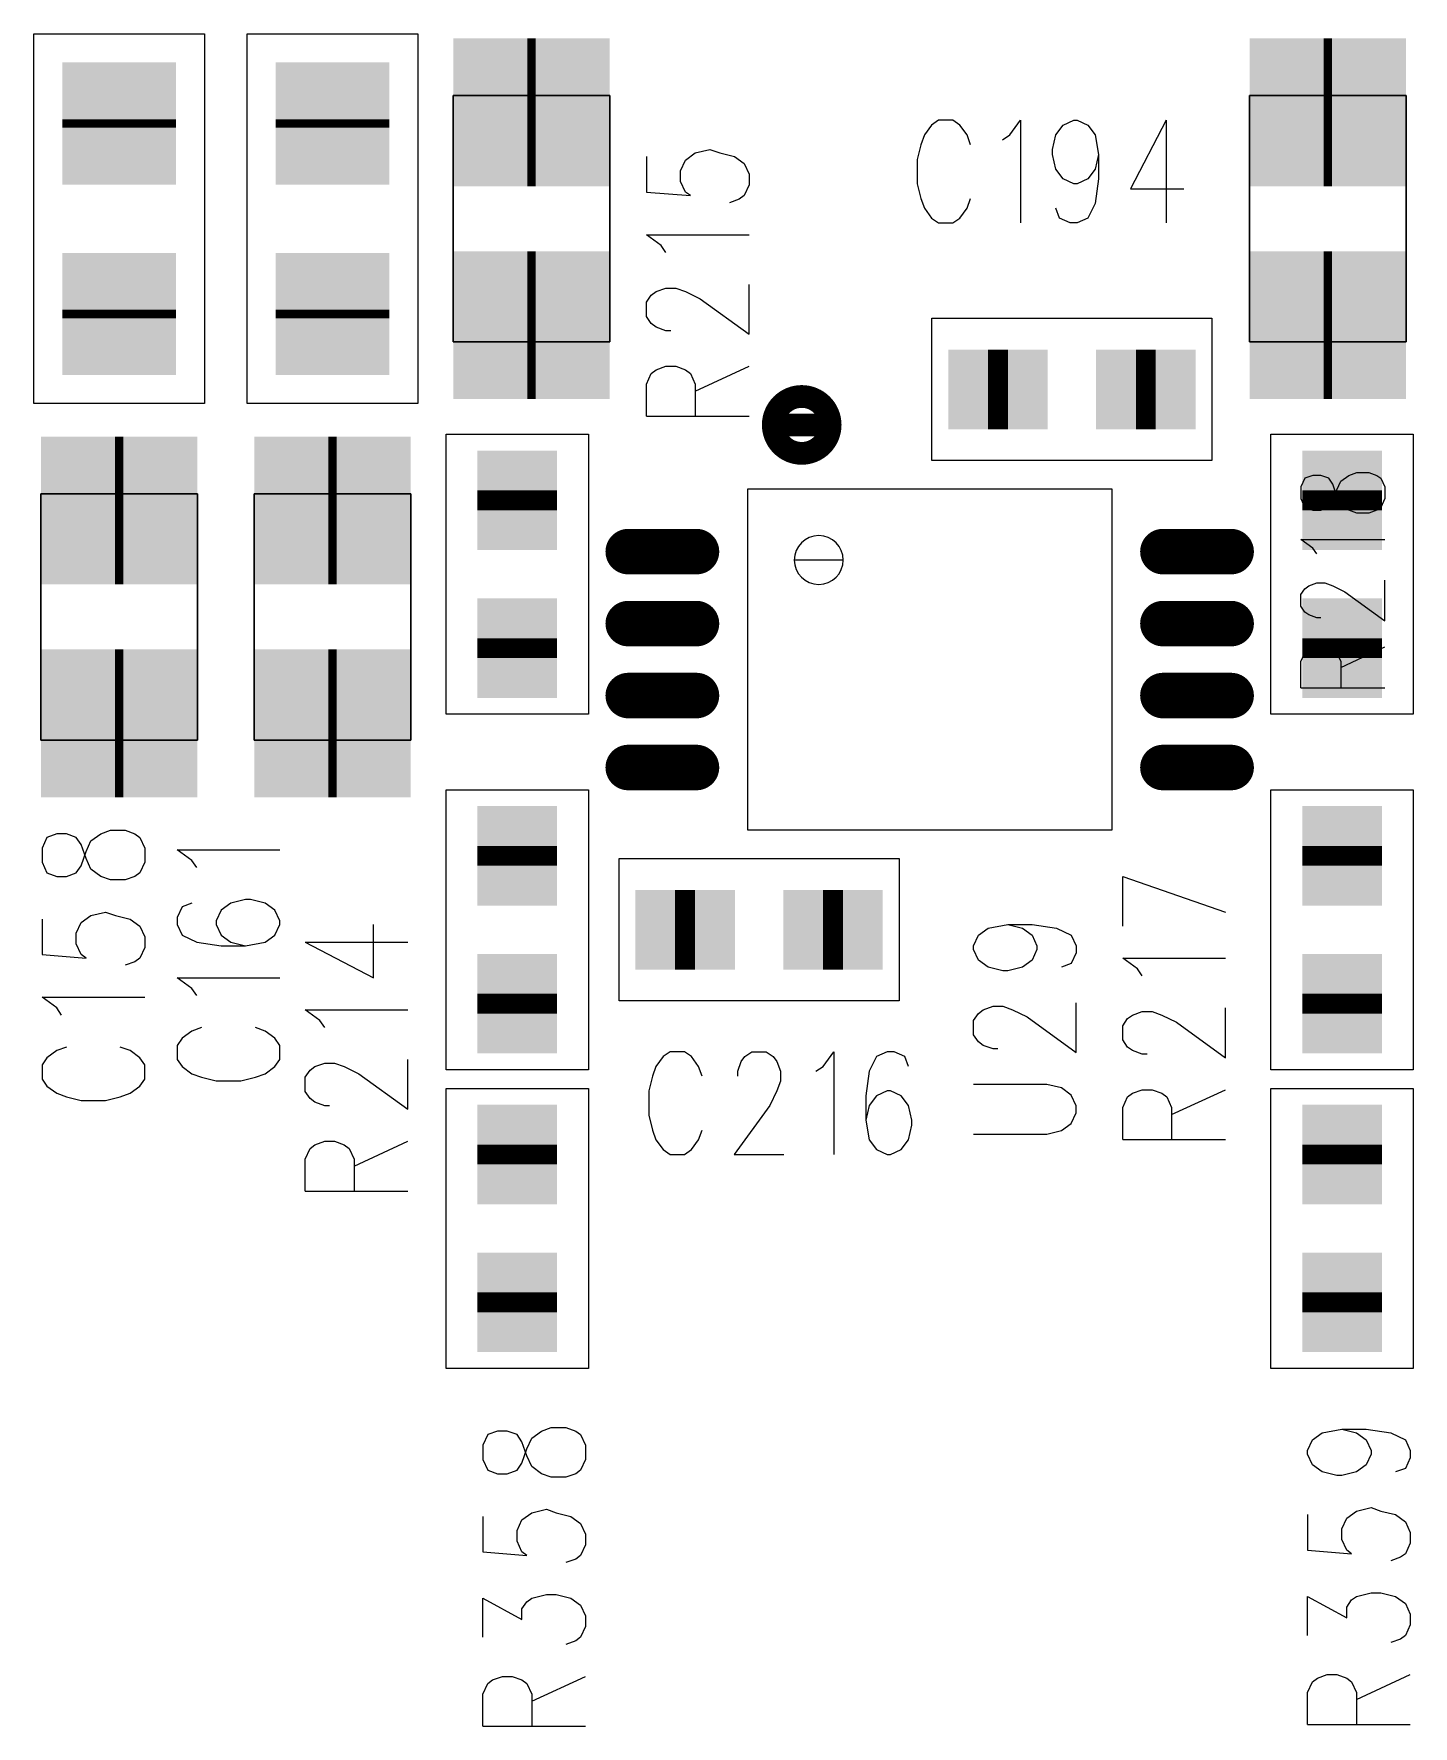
# Model space of a CAD drawing. Extents: x 12040 to 27945, y 10799 to 21199.
# Drawn here: x 17095 to 17580, y 15746 to 16341 of the extents above; entities that cross this region are included whole.
import ezdxf

# ---------------------------------------------------------------- set-up
doc = ezdxf.new("R2010")
doc.units = 0
doc.header["$MEASUREMENT"] = 0
doc.layers.add('ASSYDWGBOT_PHO', color=7, linetype='Continuous')

msp = doc.modelspace()

# ---------------------------------------------------------------- linework, layer by layer
at = {"layer": 'ASSYDWGBOT_PHO'}
for points in [[(17094.999, 16210.63), (17094.999, 16340.63)], [(17094.999, 16340.63), (17155.001, 16340.63)], [(17155.001, 16340.63), (17155.001, 16210.63)], [(17170, 16210.63), (17170, 16340.63)], [(17170, 16340.63), (17230, 16340.63)], [(17230, 16340.63), (17230, 16210.63)], [(17413.13, 16310.23), (17410.629, 16308.519)], [(17418.131, 16310.23), (17413.13, 16310.23)], [(17420.63, 16308.519), (17418.131, 16310.23)], [(17438.129, 16305.08), (17441.879, 16310.23)], [(17441.879, 16310.23), (17441.879, 16274.139)], [(17456.881, 16308.519), (17460.63, 16310.23)], [(17460.63, 16310.23), (17461.88, 16310.23)], [(17461.88, 16310.23), (17465.63, 16308.519)], [(17493.13, 16310.23), (17480.631, 16286.169)], [(17493.13, 16310.23), (17493.13, 16274.139)], [(17408.131, 16305.08), (17406.879, 16301.64)], [(17410.629, 16308.519), (17408.131, 16305.08)], [(17423.13, 16305.08), (17420.63, 16308.519)], [(17424.379, 16301.64), (17423.13, 16305.08)], [(17435.631, 16303.36), (17438.129, 16305.08)], [(17453.131, 16299.919), (17454.38, 16305.08)], [(17454.38, 16305.08), (17456.881, 16308.519)], [(17465.63, 16308.519), (17468.13, 16305.08)], [(17468.13, 16305.08), (17469.379, 16298.201)], [(17310.39, 16297.501), (17310.39, 16285)], [(17324.141, 16296.249), (17327.579, 16298.75)], [(17327.579, 16298.75), (17332.729, 16299.999)], [(17332.729, 16299.999), (17336.17, 16298.75)], [(17336.17, 16298.75), (17341.33, 16297.501)], [(17341.33, 16297.501), (17344.77, 16295)], [(17406.879, 16301.64), (17405.63, 16296.48)], [(17453.131, 16298.201), (17453.131, 16299.919)], [(17454.38, 16293.051), (17453.131, 16298.201)], [(17469.379, 16298.201), (17468.13, 16293.051)], [(17469.379, 16298.201), (17469.379, 16289.61)], [(17322.42, 16292.5), (17324.141, 16296.249)], [(17322.42, 16288.75), (17322.42, 16292.5)], [(17344.77, 16295), (17346.479, 16291.25)], [(17346.479, 16291.25), (17346.479, 16287.5)], [(17405.63, 16296.48), (17405.63, 16287.889)], [(17456.881, 16289.61), (17454.38, 16293.051)], [(17468.13, 16293.051), (17465.63, 16289.61)], [(17324.141, 16285), (17322.42, 16288.75)], [(17346.479, 16287.5), (17344.77, 16283.751)], [(17405.63, 16287.889), (17406.879, 16282.73)], [(17460.63, 16287.889), (17456.881, 16289.61)], [(17461.88, 16287.889), (17460.63, 16287.889)], [(17465.63, 16289.61), (17461.88, 16287.889)], [(17469.379, 16289.61), (17468.13, 16281.019)], [(17480.631, 16286.169), (17499.38, 16286.169)], [(17242.439, 16282.709), (17242.439, 16268.539)], [(17297.56, 16282.709), (17297.56, 16268.539)], [(17310.39, 16285), (17325.859, 16283.751)], [(17325.859, 16283.751), (17324.141, 16285)], [(17343.05, 16282.499), (17339.609, 16281.25)], [(17344.77, 16283.751), (17343.05, 16282.499)], [(17406.879, 16282.73), (17408.131, 16279.301)], [(17408.131, 16279.301), (17410.629, 16275.86)], [(17420.63, 16275.86), (17423.13, 16279.301)], [(17423.13, 16279.301), (17424.379, 16282.73)], [(17455.629, 16275.86), (17454.38, 16279.301)], [(17468.13, 16281.019), (17465.63, 16275.86)], [(17522.44, 16282.709), (17522.44, 16268.539)], [(17577.56, 16282.709), (17577.56, 16268.539)], [(17410.629, 16275.86), (17413.13, 16274.139)], [(17413.13, 16274.139), (17418.131, 16274.139)], [(17418.131, 16274.139), (17420.63, 16275.86)], [(17459.379, 16274.139), (17455.629, 16275.86)], [(17461.88, 16274.139), (17459.379, 16274.139)], [(17465.63, 16275.86), (17461.88, 16274.139)], [(17315.55, 16266.251), (17310.39, 16270)], [(17310.39, 16270), (17346.479, 16270)], [(17317.27, 16263.75), (17315.55, 16266.251)], [(17312.111, 16248.751), (17313.829, 16250)], [(17313.829, 16250), (17317.27, 16251.249)], [(17317.27, 16251.249), (17320.7, 16251.249)], [(17320.7, 16251.249), (17324.141, 16250)], [(17324.141, 16250), (17329.3, 16247.499)], [(17346.479, 16235.001), (17346.479, 16252.501)], [(17310.39, 16246.25), (17312.111, 16248.751)], [(17310.39, 16241.249), (17310.39, 16246.25)], [(17329.3, 16247.499), (17346.479, 16235.001)], [(17312.111, 16238.75), (17310.39, 16241.249)], [(17313.829, 16237.499), (17312.111, 16238.75)], [(17410.789, 16190.63), (17410.789, 16240.629)], [(17410.789, 16240.629), (17509.211, 16240.629)], [(17509.211, 16240.629), (17509.211, 16190.63)], [(17317.27, 16236.25), (17313.829, 16237.499)], [(17318.979, 16236.25), (17317.27, 16236.25)], [(17310.39, 16217.501), (17312.111, 16221.251)], [(17312.111, 16221.251), (17313.829, 16222.5)], [(17313.829, 16222.5), (17317.27, 16223.749)], [(17317.27, 16223.749), (17320.7, 16223.749)], [(17320.7, 16223.749), (17324.141, 16222.5)], [(17324.141, 16222.5), (17325.859, 16221.251)], [(17325.859, 16221.251), (17327.579, 16217.501)], [(17327.579, 16215), (17346.479, 16223.749)], [(17310.39, 16206.249), (17310.39, 16217.501)], [(17327.579, 16217.501), (17327.579, 16206.249)], [(17155.001, 16210.63), (17094.999, 16210.63)], [(17230, 16210.63), (17170, 16210.63)], [(17310.39, 16206.249), (17346.479, 16206.249)], [(17240, 16101.419), (17240, 16199.841)], [(17240, 16199.841), (17290.001, 16199.841)], [(17290.001, 16199.841), (17290.001, 16101.419)], [(17530.001, 16101.419), (17530.001, 16199.841)], [(17530.001, 16199.841), (17580, 16199.841)], [(17580, 16199.841), (17580, 16101.419)], [(17509.211, 16190.63), (17410.789, 16190.63)], [(17541.95, 16184.38), (17540.55, 16181.311)], [(17544.769, 16185.4), (17541.95, 16184.38)], [(17547.581, 16185.4), (17544.769, 16185.4)], [(17550.39, 16184.38), (17547.581, 16185.4)], [(17551.8, 16182.329), (17550.39, 16184.38)], [(17554.609, 16183.35), (17557.421, 16185.4)], [(17557.421, 16185.4), (17560.23, 16186.42)], [(17560.23, 16186.42), (17564.449, 16186.42)], [(17564.449, 16186.42), (17567.27, 16185.4)], [(17567.27, 16185.4), (17568.67, 16184.38)], [(17568.67, 16184.38), (17570.08, 16181.311)], [(17346.001, 16060.631), (17346.001, 16180.63)], [(17346.001, 16180.63), (17474.001, 16180.63)], [(17474.001, 16180.63), (17474.001, 16060.631)], [(17540.55, 16181.311), (17540.55, 16177.219)], [(17553.2, 16178.24), (17551.8, 16182.329)], [(17551.8, 16176.189), (17553.2, 16180.281)], [(17553.2, 16180.281), (17554.609, 16183.35)], [(17554.609, 16175.171), (17553.2, 16178.24)], [(17570.08, 16181.311), (17570.08, 16177.219)], [(17540.55, 16177.219), (17541.95, 16174.15)], [(17541.95, 16174.15), (17544.769, 16173.13)], [(17544.769, 16173.13), (17547.581, 16173.13)], [(17547.581, 16173.13), (17550.39, 16174.15)], [(17550.39, 16174.15), (17551.8, 16176.189)], [(17557.421, 16173.13), (17554.609, 16175.171)], [(17560.23, 16172.1), (17557.421, 16173.13)], [(17564.449, 16172.1), (17560.23, 16172.1)], [(17567.27, 16173.13), (17564.449, 16172.1)], [(17568.67, 16174.15), (17567.27, 16173.13)], [(17570.08, 16177.219), (17568.67, 16174.15)], [(17544.769, 16159.83), (17540.55, 16162.901)], [(17540.55, 16162.901), (17570.08, 16162.901)], [(17546.169, 16157.78), (17544.769, 16159.83)], [(17570.08, 16134.26), (17570.08, 16148.581)], [(17097.441, 16128.54), (17097.441, 16142.71)], [(17152.559, 16128.54), (17152.559, 16142.71)], [(17172.44, 16128.54), (17172.44, 16142.71)], [(17227.56, 16128.54), (17227.56, 16142.71)], [(17540.55, 16143.471), (17541.95, 16145.51)], [(17540.55, 16139.38), (17540.55, 16143.471)], [(17541.95, 16145.51), (17543.36, 16146.53)], [(17543.36, 16146.53), (17546.169, 16147.56)], [(17546.169, 16147.56), (17548.981, 16147.56)], [(17548.981, 16147.56), (17551.8, 16146.53)], [(17551.8, 16146.53), (17556.021, 16144.489)], [(17556.021, 16144.489), (17570.08, 16134.26)], [(17541.95, 16137.329), (17540.55, 16139.38)], [(17543.36, 16136.311), (17541.95, 16137.329)], [(17546.169, 16135.281), (17543.36, 16136.311)], [(17547.581, 16135.281), (17546.169, 16135.281)], [(17543.36, 16124.029), (17546.169, 16125.059)], [(17546.169, 16125.059), (17548.981, 16125.059)], [(17548.981, 16125.059), (17551.8, 16124.029)], [(17554.609, 16117.901), (17570.08, 16125.059)], [(17540.55, 16119.94), (17541.95, 16123.011)], [(17540.55, 16110.741), (17540.55, 16119.94)], [(17541.95, 16123.011), (17543.36, 16124.029)], [(17551.8, 16124.029), (17553.2, 16123.011)], [(17553.2, 16123.011), (17554.609, 16119.94)], [(17554.609, 16119.94), (17554.609, 16110.741)], [(17540.55, 16110.741), (17570.08, 16110.741)], [(17290.001, 16101.419), (17240, 16101.419)], [(17580, 16101.419), (17530.001, 16101.419)], [(17240, 15976.42), (17240, 16074.841)], [(17240, 16074.841), (17290.001, 16074.841)], [(17290.001, 16074.841), (17290.001, 15976.42)], [(17530.001, 15976.42), (17530.001, 16074.841)], [(17530.001, 16074.841), (17580, 16074.841)], [(17580, 16074.841), (17580, 15976.42)], [(17103.05, 16059.38), (17099.609, 16058.13)], [(17106.48, 16059.38), (17103.05, 16059.38)], [(17109.921, 16058.13), (17106.48, 16059.38)], [(17115.08, 16056.881), (17118.521, 16059.38)], [(17118.521, 16059.38), (17121.95, 16060.631)], [(17121.95, 16060.631), (17127.11, 16060.631)], [(17127.11, 16060.631), (17130.55, 16059.38)], [(17130.55, 16059.38), (17132.271, 16058.13)], [(17474.001, 16060.631), (17346.001, 16060.631)], [(17099.609, 16058.13), (17097.891, 16054.38)], [(17097.891, 16054.38), (17097.891, 16049.379)], [(17111.641, 16055.63), (17109.921, 16058.13)], [(17113.359, 16050.631), (17111.641, 16055.63)], [(17111.641, 16048.13), (17113.359, 16053.129)], [(17113.359, 16053.129), (17115.08, 16056.881)], [(17132.271, 16058.13), (17133.98, 16054.38)], [(17133.98, 16054.38), (17133.98, 16049.379)], [(17150.551, 16049.999), (17145.39, 16053.749)], [(17145.39, 16053.749), (17181.48, 16053.749)], [(17097.891, 16049.379), (17099.609, 16045.63)], [(17109.921, 16045.63), (17111.641, 16048.13)], [(17115.08, 16046.881), (17113.359, 16050.631)], [(17133.98, 16049.379), (17132.271, 16045.63)], [(17152.269, 16047.501), (17150.551, 16049.999)], [(17300.791, 16050.631), (17399.21, 16050.631)], [(17300.791, 16000.629), (17300.791, 16050.631)], [(17399.21, 16050.631), (17399.21, 16000.629)], [(17099.609, 16045.63), (17103.05, 16044.38)], [(17103.05, 16044.38), (17106.48, 16044.38)], [(17106.48, 16044.38), (17109.921, 16045.63)], [(17118.521, 16044.38), (17115.08, 16046.881)], [(17121.95, 16043.131), (17118.521, 16044.38)], [(17127.11, 16043.131), (17121.95, 16043.131)], [(17130.55, 16044.38), (17127.11, 16043.131)], [(17132.271, 16045.63), (17130.55, 16044.38)], [(17477.89, 16044.38), (17513.981, 16031.879)], [(17477.89, 16026.88), (17477.89, 16044.38)], [(17169.451, 16036.249), (17164.301, 16035)], [(17171.169, 16036.249), (17169.451, 16036.249)], [(17176.331, 16035), (17171.169, 16036.249)], [(17097.891, 16029.381), (17097.891, 16016.88)], [(17111.641, 16028.13), (17115.08, 16030.63)], [(17115.08, 16030.63), (17120.23, 16031.879)], [(17120.23, 16031.879), (17123.671, 16030.63)], [(17123.671, 16030.63), (17128.83, 16029.381)], [(17128.83, 16029.381), (17132.271, 16026.88)], [(17147.11, 16033.751), (17145.39, 16030.001)], [(17145.39, 16030.001), (17145.39, 16027.5)], [(17150.551, 16035), (17147.11, 16033.751)], [(17160.86, 16032.499), (17159.14, 16028.749)], [(17164.301, 16035), (17160.86, 16032.499)], [(17179.77, 16032.499), (17176.331, 16035)], [(17181.48, 16028.749), (17179.77, 16032.499)], [(17109.921, 16024.38), (17111.641, 16028.13)], [(17109.921, 16020.63), (17109.921, 16024.38)], [(17132.271, 16026.88), (17133.98, 16023.13)], [(17145.39, 16027.5), (17147.11, 16023.75)], [(17147.11, 16023.75), (17152.269, 16021.25)], [(17159.14, 16028.749), (17159.14, 16027.5)], [(17159.14, 16027.5), (17160.86, 16023.75)], [(17160.86, 16023.75), (17164.301, 16021.25)], [(17176.331, 16021.25), (17179.77, 16023.75)], [(17179.77, 16023.75), (17181.48, 16027.5)], [(17181.48, 16027.5), (17181.48, 16028.749)], [(17214.451, 16008.751), (17214.451, 16027.5)], [(17425.39, 16020), (17427.111, 16023.75)], [(17427.111, 16023.75), (17430.55, 16026.251)], [(17430.55, 16026.251), (17437.42, 16027.5)], [(17437.42, 16027.5), (17442.579, 16026.251)], [(17437.42, 16027.5), (17446.02, 16027.5)], [(17442.579, 16026.251), (17446.02, 16023.75)], [(17446.02, 16027.5), (17454.611, 16026.251)], [(17446.02, 16023.75), (17447.729, 16020)], [(17454.611, 16026.251), (17459.77, 16023.75)], [(17459.77, 16023.75), (17461.479, 16020)], [(17111.641, 16016.88), (17109.921, 16020.63)], [(17133.98, 16019.381), (17132.271, 16015.631)], [(17133.98, 16023.13), (17133.98, 16019.381)], [(17152.269, 16021.25), (17160.86, 16020)], [(17160.86, 16020), (17169.451, 16020)], [(17164.301, 16021.25), (17169.451, 16020)], [(17169.451, 16020), (17176.331, 16021.25)], [(17190.39, 16021.25), (17214.451, 16008.751)], [(17190.39, 16021.25), (17226.48, 16021.25)], [(17425.39, 16018.749), (17425.39, 16020)], [(17427.111, 16014.999), (17425.39, 16018.749)], [(17447.729, 16018.749), (17446.02, 16014.999)], [(17447.729, 16020), (17447.729, 16018.749)], [(17461.479, 16017.5), (17459.77, 16013.75)], [(17461.479, 16020), (17461.479, 16017.5)], [(17097.891, 16016.88), (17113.359, 16015.631)], [(17113.359, 16015.631), (17111.641, 16016.88)], [(17130.55, 16014.38), (17127.11, 16013.13)], [(17132.271, 16015.631), (17130.55, 16014.38)], [(17430.55, 16012.501), (17427.111, 16014.999)], [(17435.699, 16011.25), (17430.55, 16012.501)], [(17442.579, 16012.501), (17437.42, 16011.25)], [(17446.02, 16014.999), (17442.579, 16012.501)], [(17459.77, 16013.75), (17456.329, 16012.501)], [(17483.049, 16011.881), (17477.89, 16015.631)], [(17477.89, 16015.631), (17513.981, 16015.631)], [(17484.77, 16009.38), (17483.049, 16011.881)], [(17150.551, 16004.999), (17145.39, 16008.751)], [(17145.39, 16008.751), (17181.48, 16008.751)], [(17437.42, 16011.25), (17435.699, 16011.25)], [(17103.05, 15998.13), (17097.891, 16001.881)], [(17097.891, 16001.881), (17133.98, 16001.881)], [(17152.269, 16002.501), (17150.551, 16004.999)], [(17399.21, 16000.629), (17300.791, 16000.629)], [(17461.479, 15982.5), (17461.479, 16000)], [(17104.771, 15995.63), (17103.05, 15998.13)], [(17195.551, 15993.75), (17190.39, 15997.5)], [(17190.39, 15997.5), (17226.48, 15997.5)], [(17197.269, 15991.25), (17195.551, 15993.75)], [(17425.39, 15993.75), (17427.111, 15996.25)], [(17425.39, 15988.75), (17425.39, 15993.75)], [(17427.111, 15996.25), (17428.829, 15997.5)], [(17428.829, 15997.5), (17432.27, 15998.75)], [(17432.27, 15998.75), (17435.699, 15998.75)], [(17435.699, 15998.75), (17439.14, 15997.5)], [(17439.14, 15997.5), (17444.3, 15995)], [(17444.3, 15995), (17461.479, 15982.5)], [(17477.89, 15991.88), (17479.61, 15994.38)], [(17479.61, 15994.38), (17481.331, 15995.63)], [(17481.331, 15995.63), (17484.77, 15996.88)], [(17484.77, 15996.88), (17488.199, 15996.88)], [(17488.199, 15996.88), (17491.64, 15995.63)], [(17491.64, 15995.63), (17496.799, 15993.13)], [(17513.981, 15980.63), (17513.981, 15998.13)], [(17150.551, 15990), (17147.11, 15987.5)], [(17153.98, 15991.25), (17150.551, 15990)], [(17176.331, 15990), (17172.89, 15991.25)], [(17179.77, 15987.5), (17176.331, 15990)], [(17427.111, 15986.25), (17425.39, 15988.75)], [(17477.89, 15986.88), (17477.89, 15991.88)], [(17496.799, 15993.13), (17513.981, 15980.63)], [(17103.05, 15983.13), (17099.609, 15980.63)], [(17106.48, 15984.38), (17103.05, 15983.13)], [(17128.83, 15983.13), (17125.389, 15984.38)], [(17132.271, 15980.63), (17128.83, 15983.13)], [(17147.11, 15987.5), (17145.39, 15985)], [(17145.39, 15985), (17145.39, 15980)], [(17181.48, 15985), (17179.77, 15987.5)], [(17181.48, 15980), (17181.48, 15985)], [(17318.75, 15982.73), (17316.25, 15981.02)], [(17323.75, 15982.73), (17318.75, 15982.73)], [(17326.25, 15981.02), (17323.75, 15982.73)], [(17344.999, 15981.02), (17347.5, 15982.73)], [(17347.5, 15982.73), (17352.501, 15982.73)], [(17352.501, 15982.73), (17355, 15981.02)], [(17372.499, 15977.58), (17376.249, 15982.73)], [(17376.249, 15982.73), (17376.249, 15946.64)], [(17395, 15982.73), (17391.251, 15981.02)], [(17397.499, 15982.73), (17395, 15982.73)], [(17401.251, 15981.02), (17397.499, 15982.73)], [(17428.829, 15985), (17427.111, 15986.25)], [(17432.27, 15983.75), (17428.829, 15985)], [(17433.981, 15983.75), (17432.27, 15983.75)], [(17479.61, 15984.38), (17477.89, 15986.88)], [(17481.331, 15983.13), (17479.61, 15984.38)], [(17484.77, 15981.88), (17481.331, 15983.13)], [(17486.481, 15981.88), (17484.77, 15981.88)], [(17099.609, 15980.63), (17097.891, 15978.13)], [(17097.891, 15978.13), (17097.891, 15973.13)], [(17133.98, 15978.13), (17132.271, 15980.63)], [(17133.98, 15973.13), (17133.98, 15978.13)], [(17145.39, 15980), (17147.11, 15977.5)], [(17147.11, 15977.5), (17150.551, 15975)], [(17176.331, 15975), (17179.77, 15977.5)], [(17179.77, 15977.5), (17181.48, 15980)], [(17190.39, 15973.75), (17192.11, 15976.25)], [(17192.11, 15976.25), (17193.83, 15977.5)], [(17193.83, 15977.5), (17197.269, 15978.75)], [(17197.269, 15978.75), (17200.701, 15978.75)], [(17200.701, 15978.75), (17204.14, 15977.5)], [(17204.14, 15977.5), (17209.299, 15975)], [(17226.48, 15962.5), (17226.48, 15980)], [(17290.001, 15976.42), (17240, 15976.42)], [(17313.749, 15977.58), (17312.5, 15974.14)], [(17316.25, 15981.02), (17313.749, 15977.58)], [(17328.751, 15977.58), (17326.25, 15981.02)], [(17330, 15974.14), (17328.751, 15977.58)], [(17342.501, 15975.86), (17343.75, 15979.3)], [(17342.501, 15974.14), (17342.501, 15975.86)], [(17343.75, 15979.3), (17344.999, 15981.02)], [(17355, 15981.02), (17356.251, 15979.3)], [(17356.251, 15979.3), (17357.5, 15975.86)], [(17357.5, 15975.86), (17357.5, 15972.42)], [(17370.001, 15975.86), (17372.499, 15977.58)], [(17388.75, 15975.86), (17387.501, 15967.27)], [(17391.251, 15981.02), (17388.75, 15975.86)], [(17402.5, 15977.58), (17401.251, 15981.02)], [(17580, 15976.42), (17530.001, 15976.42)], [(17097.891, 15973.13), (17099.609, 15970.63)], [(17099.609, 15970.63), (17103.05, 15968.13)], [(17128.83, 15968.13), (17132.271, 15970.63)], [(17132.271, 15970.63), (17133.98, 15973.13)], [(17150.551, 15975), (17153.98, 15973.75)], [(17153.98, 15973.75), (17159.14, 15972.5)], [(17159.14, 15972.5), (17167.73, 15972.5)], [(17167.73, 15972.5), (17172.89, 15973.75)], [(17172.89, 15973.75), (17176.331, 15975)], [(17190.39, 15968.75), (17190.39, 15973.75)], [(17209.299, 15975), (17226.48, 15962.5)], [(17240, 15871.41), (17240, 15969.84)], [(17240, 15969.84), (17290.001, 15969.84)], [(17290.001, 15969.84), (17290.001, 15871.41)], [(17312.5, 15974.14), (17311.251, 15968.98)], [(17357.5, 15972.42), (17356.251, 15968.98)], [(17451.17, 15971.25), (17425.39, 15971.25)], [(17456.329, 15970), (17451.17, 15971.25)], [(17459.77, 15967.5), (17456.329, 15970)], [(17530.001, 15871.41), (17530.001, 15969.84)], [(17530.001, 15969.84), (17580, 15969.84)], [(17580, 15969.84), (17580, 15871.41)], [(17103.05, 15968.13), (17106.48, 15966.88)], [(17106.48, 15966.88), (17111.641, 15965.63)], [(17111.641, 15965.63), (17120.23, 15965.63)], [(17120.23, 15965.63), (17125.389, 15966.88)], [(17125.389, 15966.88), (17128.83, 15968.13)], [(17192.11, 15966.25), (17190.39, 15968.75)], [(17193.83, 15965), (17192.11, 15966.25)], [(17197.269, 15963.75), (17193.83, 15965)], [(17311.251, 15968.98), (17311.251, 15960.39)], [(17356.251, 15968.98), (17353.75, 15963.83)], [(17387.501, 15967.27), (17387.501, 15958.67)], [(17391.251, 15967.27), (17388.75, 15963.83)], [(17395, 15968.98), (17391.251, 15967.27)], [(17396.25, 15968.98), (17395, 15968.98)], [(17400, 15967.27), (17396.25, 15968.98)], [(17402.5, 15963.83), (17400, 15967.27)], [(17461.479, 15963.75), (17459.77, 15967.5)], [(17477.89, 15963.13), (17479.61, 15966.88)], [(17479.61, 15966.88), (17481.331, 15968.13)], [(17481.331, 15968.13), (17484.77, 15969.38)], [(17484.77, 15969.38), (17488.199, 15969.38)], [(17488.199, 15969.38), (17491.64, 15968.13)], [(17491.64, 15968.13), (17493.361, 15966.88)], [(17493.361, 15966.88), (17495.081, 15963.13)], [(17495.081, 15960.63), (17513.981, 15969.38)], [(17198.98, 15963.75), (17197.269, 15963.75)], [(17311.251, 15960.39), (17312.5, 15955.23)], [(17353.75, 15963.83), (17341.249, 15946.64)], [(17388.75, 15963.83), (17387.501, 15958.67)], [(17387.501, 15958.67), (17388.75, 15951.8)], [(17403.749, 15958.67), (17402.5, 15963.83)], [(17403.749, 15956.95), (17403.749, 15958.67)], [(17459.77, 15957.5), (17461.479, 15961.25)], [(17461.479, 15961.25), (17461.479, 15963.75)], [(17477.89, 15951.88), (17477.89, 15963.13)], [(17495.081, 15963.13), (17495.081, 15951.88)], [(17312.5, 15955.23), (17313.749, 15951.8)], [(17328.751, 15951.8), (17330, 15955.23)], [(17402.5, 15951.8), (17403.749, 15956.95)], [(17425.39, 15953.75), (17451.17, 15953.75)], [(17451.17, 15953.75), (17456.329, 15955)], [(17456.329, 15955), (17459.77, 15957.5)], [(17190.39, 15945), (17192.11, 15948.75)], [(17192.11, 15948.75), (17193.83, 15950)], [(17193.83, 15950), (17197.269, 15951.25)], [(17197.269, 15951.25), (17200.701, 15951.25)], [(17200.701, 15951.25), (17204.14, 15950)], [(17204.14, 15950), (17205.86, 15948.75)], [(17205.86, 15948.75), (17207.581, 15945)], [(17207.581, 15942.5), (17226.48, 15951.25)], [(17313.749, 15951.8), (17316.25, 15948.36)], [(17316.25, 15948.36), (17318.75, 15946.64)], [(17318.75, 15946.64), (17323.75, 15946.64)], [(17323.75, 15946.64), (17326.25, 15948.36)], [(17326.25, 15948.36), (17328.751, 15951.8)], [(17341.249, 15946.64), (17358.749, 15946.64)], [(17388.75, 15951.8), (17391.251, 15948.36)], [(17391.251, 15948.36), (17395, 15946.64)], [(17395, 15946.64), (17396.25, 15946.64)], [(17396.25, 15946.64), (17400, 15948.36)], [(17400, 15948.36), (17402.5, 15951.8)], [(17477.89, 15951.88), (17513.981, 15951.88)], [(17190.39, 15933.75), (17190.39, 15945)], [(17207.581, 15945), (17207.581, 15933.75)], [(17190.39, 15933.75), (17226.48, 15933.75)], [(17290.001, 15871.41), (17240, 15871.41)], [(17580, 15871.41), (17530.001, 15871.41)], [(17254.61, 15848.13), (17252.89, 15844.38)], [(17258.051, 15849.38), (17254.61, 15848.13)], [(17261.48, 15849.38), (17258.051, 15849.38)], [(17264.919, 15848.13), (17261.48, 15849.38)], [(17266.64, 15845.63), (17264.919, 15848.13)], [(17268.36, 15840.63), (17266.64, 15845.63)], [(17268.36, 15843.13), (17270.081, 15846.88)], [(17270.081, 15846.88), (17273.52, 15849.38)], [(17273.52, 15849.38), (17276.951, 15850.63)], [(17276.951, 15850.63), (17282.11, 15850.63)], [(17282.11, 15850.63), (17285.549, 15849.38)], [(17285.549, 15849.38), (17287.27, 15848.13)], [(17287.27, 15848.13), (17288.98, 15844.38)], [(17542.891, 15842.5), (17544.609, 15846.25)], [(17544.609, 15846.25), (17548.05, 15848.75)], [(17548.05, 15848.75), (17554.92, 15850)], [(17554.92, 15850), (17560.08, 15848.75)], [(17554.92, 15850), (17563.52, 15850)], [(17560.08, 15848.75), (17563.52, 15846.25)], [(17563.52, 15850), (17572.109, 15848.75)], [(17563.52, 15846.25), (17565.229, 15842.5)], [(17572.109, 15848.75), (17577.271, 15846.25)], [(17577.271, 15846.25), (17578.979, 15842.5)], [(17252.89, 15844.38), (17252.89, 15839.38)], [(17252.89, 15839.38), (17254.61, 15835.63)], [(17266.64, 15838.13), (17268.36, 15843.13)], [(17270.081, 15836.88), (17268.36, 15840.63)], [(17288.98, 15839.38), (17287.27, 15835.63)], [(17288.98, 15844.38), (17288.98, 15839.38)], [(17542.891, 15841.25), (17542.891, 15842.5)], [(17544.609, 15837.5), (17542.891, 15841.25)], [(17565.229, 15841.25), (17563.52, 15837.5)], [(17565.229, 15842.5), (17565.229, 15841.25)], [(17578.979, 15840), (17577.271, 15836.25)], [(17578.979, 15842.5), (17578.979, 15840)], [(17254.61, 15835.63), (17258.051, 15834.38)], [(17258.051, 15834.38), (17261.48, 15834.38)], [(17261.48, 15834.38), (17264.919, 15835.63)], [(17264.919, 15835.63), (17266.64, 15838.13)], [(17273.52, 15834.38), (17270.081, 15836.88)], [(17276.951, 15833.13), (17273.52, 15834.38)], [(17282.11, 15833.13), (17276.951, 15833.13)], [(17285.549, 15834.38), (17282.11, 15833.13)], [(17287.27, 15835.63), (17285.549, 15834.38)], [(17548.05, 15835), (17544.609, 15837.5)], [(17553.2, 15833.75), (17548.05, 15835)], [(17554.92, 15833.75), (17553.2, 15833.75)], [(17560.08, 15835), (17554.92, 15833.75)], [(17563.52, 15837.5), (17560.08, 15835)], [(17577.271, 15836.25), (17573.83, 15835)], [(17270.081, 15820.63), (17275.23, 15821.88)], [(17275.23, 15821.88), (17278.669, 15820.63)], [(17556.641, 15818.75), (17560.08, 15821.25)], [(17560.08, 15821.25), (17565.229, 15822.5)], [(17565.229, 15822.5), (17568.67, 15821.25)], [(17568.67, 15821.25), (17573.83, 15820)], [(17252.89, 15819.38), (17252.89, 15806.88)], [(17264.919, 15814.38), (17266.64, 15818.13)], [(17266.64, 15818.13), (17270.081, 15820.63)], [(17278.669, 15820.63), (17283.831, 15819.38)], [(17283.831, 15819.38), (17287.27, 15816.88)], [(17287.27, 15816.88), (17288.98, 15813.13)], [(17542.891, 15820), (17542.891, 15807.5)], [(17554.92, 15815), (17556.641, 15818.75)], [(17573.83, 15820), (17577.271, 15817.5)], [(17577.271, 15817.5), (17578.979, 15813.75)], [(17264.919, 15810.63), (17264.919, 15814.38)], [(17266.64, 15806.88), (17264.919, 15810.63)], [(17288.98, 15809.38), (17287.27, 15805.63)], [(17288.98, 15813.13), (17288.98, 15809.38)], [(17554.92, 15811.25), (17554.92, 15815)], [(17556.641, 15807.5), (17554.92, 15811.25)], [(17578.979, 15810), (17577.271, 15806.25)], [(17578.979, 15813.75), (17578.979, 15810)], [(17252.89, 15806.88), (17268.36, 15805.63)], [(17268.36, 15805.63), (17266.64, 15806.88)], [(17285.549, 15804.38), (17282.11, 15803.13)], [(17287.27, 15805.63), (17285.549, 15804.38)], [(17542.891, 15807.5), (17558.359, 15806.25)], [(17558.359, 15806.25), (17556.641, 15807.5)], [(17575.55, 15805), (17572.109, 15803.75)], [(17577.271, 15806.25), (17575.55, 15805)], [(17270.081, 15790.63), (17275.23, 15791.88)], [(17275.23, 15791.88), (17278.669, 15791.88)], [(17278.669, 15791.88), (17283.831, 15790.63)], [(17560.08, 15791.25), (17565.229, 15792.5)], [(17565.229, 15792.5), (17568.67, 15792.5)], [(17568.67, 15792.5), (17573.83, 15791.25)], [(17252.89, 15776.88), (17252.89, 15790.63)], [(17252.89, 15790.63), (17266.64, 15783.13)], [(17266.64, 15786.88), (17268.36, 15789.38)], [(17266.64, 15783.13), (17266.64, 15786.88)], [(17268.36, 15789.38), (17270.081, 15790.63)], [(17283.831, 15790.63), (17287.27, 15788.13)], [(17287.27, 15788.13), (17288.98, 15784.38)], [(17542.891, 15777.5), (17542.891, 15791.25)], [(17542.891, 15791.25), (17556.641, 15783.75)], [(17556.641, 15787.5), (17558.359, 15790)], [(17556.641, 15783.75), (17556.641, 15787.5)], [(17558.359, 15790), (17560.08, 15791.25)], [(17573.83, 15791.25), (17577.271, 15788.75)], [(17577.271, 15788.75), (17578.979, 15785)], [(17288.98, 15780.63), (17287.27, 15776.88)], [(17288.98, 15784.38), (17288.98, 15780.63)], [(17578.979, 15781.25), (17577.271, 15777.5)], [(17578.979, 15785), (17578.979, 15781.25)], [(17285.549, 15775.63), (17282.11, 15774.38)], [(17287.27, 15776.88), (17285.549, 15775.63)], [(17575.55, 15776.25), (17572.109, 15775)], [(17577.271, 15777.5), (17575.55, 15776.25)], [(17254.61, 15760.63), (17256.33, 15761.88)], [(17256.33, 15761.88), (17259.769, 15763.13)], [(17259.769, 15763.13), (17263.201, 15763.13)], [(17263.201, 15763.13), (17266.64, 15761.88)], [(17266.64, 15761.88), (17268.36, 15760.63)], [(17270.081, 15754.38), (17288.98, 15763.13)], [(17544.609, 15761.25), (17546.329, 15762.5)], [(17546.329, 15762.5), (17549.77, 15763.75)], [(17549.77, 15763.75), (17553.2, 15763.75)], [(17553.2, 15763.75), (17556.641, 15762.5)], [(17556.641, 15762.5), (17558.359, 15761.25)], [(17560.08, 15755), (17578.979, 15763.75)], [(17252.89, 15756.88), (17254.61, 15760.63)], [(17252.89, 15745.63), (17252.89, 15756.88)], [(17268.36, 15760.63), (17270.081, 15756.88)], [(17270.081, 15756.88), (17270.081, 15745.63)], [(17542.891, 15757.5), (17544.609, 15761.25)], [(17542.891, 15746.25), (17542.891, 15757.5)], [(17558.359, 15761.25), (17560.08, 15757.5)], [(17560.08, 15757.5), (17560.08, 15746.25)], [(17252.89, 15745.63), (17288.98, 15745.63)], [(17542.891, 15746.25), (17578.979, 15746.25)]]:
    msp.add_lwpolyline(points, dxfattribs=at)
for points, const_width in [([(17268.499, 16313.03), (17271.5, 16313.03)], 52), ([(17548.5, 16313.03), (17551.5, 16313.03)], 52), ([(17125, 16307.631), (17125, 16310.631)], 40), ([(17200.001, 16307.631), (17200.001, 16310.631)], 40), ([(17125, 16240.629), (17125, 16243.629)], 40), ([(17200.001, 16240.629), (17200.001, 16243.629)], 40), ([(17268.499, 16238.22), (17271.5, 16238.22)], 52), ([(17548.5, 16238.22), (17551.5, 16238.22)], 52), ([(17437.5, 16215.63), (17430.5, 16215.63)], 28), ([(17437.5, 16215.63), (17430.5, 16215.63)], 28), ([(17489.5, 16215.63), (17482.5, 16215.63)], 28), ([(17489.5, 16215.63), (17482.5, 16215.63)], 28), ([(17126.499, 16173.031), (17123.501, 16173.031)], 52), ([(17201.5, 16173.031), (17198.5, 16173.031)], 52), ([(17264.999, 16173.13), (17264.999, 16180.13)], 28), ([(17264.999, 16173.13), (17264.999, 16180.13)], 28), ([(17555, 16173.13), (17555, 16180.13)], 28), ([(17555, 16173.13), (17555, 16180.13)], 28), ([(17304.001, 16158.581), (17327.999, 16158.581)], 16), ([(17492.001, 16158.581), (17516.001, 16158.581)], 16), ([(17264.999, 16121.13), (17264.999, 16128.13)], 28), ([(17264.999, 16121.13), (17264.999, 16128.13)], 28), ([(17304.001, 16133.28), (17327.999, 16133.28)], 16), ([(17492.001, 16133.28), (17516.001, 16133.28)], 16), ([(17555, 16121.13), (17555, 16128.13)], 28), ([(17555, 16121.13), (17555, 16128.13)], 28), ([(17126.499, 16098.221), (17123.501, 16098.221)], 52), ([(17201.5, 16098.221), (17198.5, 16098.221)], 52), ([(17304.001, 16107.981), (17327.999, 16107.981)], 16), ([(17492.001, 16107.981), (17516.001, 16107.981)], 16), ([(17304.001, 16082.68), (17327.999, 16082.68)], 16), ([(17492.001, 16082.68), (17516.001, 16082.68)], 16), ([(17264.999, 16048.13), (17264.999, 16055.13)], 28), ([(17264.999, 16048.13), (17264.999, 16055.13)], 28), ([(17555, 16048.13), (17555, 16055.13)], 28), ([(17555, 16048.13), (17555, 16055.13)], 28), ([(17320.499, 16025.631), (17327.499, 16025.631)], 28), ([(17320.499, 16025.631), (17327.499, 16025.631)], 28), ([(17372.499, 16025.631), (17379.499, 16025.631)], 28), ([(17372.499, 16025.631), (17379.499, 16025.631)], 28), ([(17264.999, 15996.13), (17264.999, 16003.13)], 28), ([(17264.999, 15996.13), (17264.999, 16003.13)], 28), ([(17555, 15996.13), (17555, 16003.13)], 28), ([(17555, 15996.13), (17555, 16003.13)], 28), ([(17264.999, 15950.13), (17264.999, 15943.13)], 28), ([(17264.999, 15950.13), (17264.999, 15943.13)], 28), ([(17555, 15950.13), (17555, 15943.13)], 28), ([(17555, 15950.13), (17555, 15943.13)], 28), ([(17264.999, 15898.13), (17264.999, 15891.13)], 28), ([(17264.999, 15898.13), (17264.999, 15891.13)], 28), ([(17555, 15898.13), (17555, 15891.13)], 28), ([(17555, 15898.13), (17555, 15891.13)], 28)]:
    msp.add_lwpolyline(points, dxfattribs=dict(at, const_width=const_width))
for points in [[(17242.439, 16232.321), (17242.439, 16318.93)], [(17242.439, 16318.93), (17297.56, 16318.93)], [(17297.56, 16318.93), (17297.56, 16232.321)], [(17522.44, 16232.321), (17522.44, 16318.93)], [(17522.44, 16318.93), (17577.56, 16318.93)], [(17577.56, 16318.93), (17577.56, 16232.321)], [(17297.56, 16232.321), (17242.439, 16232.321)], [(17577.56, 16232.321), (17522.44, 16232.321)], [(17097.441, 16092.319), (17097.441, 16178.93)], [(17097.441, 16178.93), (17152.559, 16178.93)], [(17152.559, 16178.93), (17152.559, 16092.319)], [(17172.44, 16092.319), (17172.44, 16178.93)], [(17172.44, 16178.93), (17227.56, 16178.93)], [(17227.56, 16178.93), (17227.56, 16092.319)], [(17152.559, 16092.319), (17097.441, 16092.319)], [(17227.56, 16092.319), (17172.44, 16092.319)]]:
    msp.add_lwpolyline(points, close=True, dxfattribs=at)
at = {"layer": 'ASSYDWGBOT_PHO', "const_width": 8}
for points in [[(17375, 16203.131, 1), (17355, 16203.131, 1)], [(17355, 16203.131, 1), (17375, 16203.131)], [(17300.001, 16158.581, 1), (17308.001, 16158.581, 1)], [(17323.999, 16158.581, 1), (17331.999, 16158.581, 1)], [(17488.001, 16158.581, 1), (17496.001, 16158.581, 1)], [(17512.001, 16158.581, 1), (17520.001, 16158.581, 1)], [(17300.001, 16133.28, 1), (17308.001, 16133.28, 1)], [(17323.999, 16133.28, 1), (17331.999, 16133.28, 1)], [(17488.001, 16133.28, 1), (17496.001, 16133.28, 1)], [(17512.001, 16133.28, 1), (17520.001, 16133.28, 1)], [(17300.001, 16107.981, 1), (17308.001, 16107.981, 1)], [(17323.999, 16107.981, 1), (17331.999, 16107.981, 1)], [(17488.001, 16107.981, 1), (17496.001, 16107.981, 1)], [(17512.001, 16107.981, 1), (17520.001, 16107.981, 1)], [(17300.001, 16082.68, 1), (17308.001, 16082.68, 1)], [(17323.999, 16082.68, 1), (17331.999, 16082.68, 1)], [(17488.001, 16082.68, 1), (17496.001, 16082.68, 1)], [(17512.001, 16082.68, 1), (17520.001, 16082.68, 1)]]:
    msp.add_lwpolyline(points, format="xyb", close=True, dxfattribs=at)
at = {"layer": 'ASSYDWGBOT_PHO'}
for points in [[(17379.601, 16155.63, 1), (17362.4, 16155.63, 1)], [(17362.4, 16155.63, 1), (17379.601, 16155.63)]]:
    msp.add_lwpolyline(points, format="xyb", close=True, dxfattribs=at)
for points in [[(17294.499, 16339.03), (17294.499, 16287.03), (17242.499, 16339.03), (17242.499, 16287.03)], [(17245.5, 16287.03), (17245.5, 16339.03), (17297.5, 16287.03), (17297.5, 16339.03)], [(17574.5, 16339.03), (17574.5, 16287.03), (17522.5, 16339.03), (17522.5, 16287.03)], [(17525.5, 16287.03), (17525.5, 16339.03), (17577.5, 16287.03), (17577.5, 16339.03)], [(17145, 16290.631), (17105, 16290.631), (17145, 16330.631), (17105, 16330.631)], [(17105, 16327.631), (17145, 16327.631), (17105, 16287.631), (17145, 16287.631)], [(17220.001, 16290.631), (17180.001, 16290.631), (17220.001, 16330.631), (17180.001, 16330.631)], [(17180.001, 16327.631), (17220.001, 16327.631), (17180.001, 16287.631), (17220.001, 16287.631)], [(17145, 16223.629), (17105, 16223.629), (17145, 16263.629), (17105, 16263.629)], [(17220.001, 16223.629), (17180.001, 16223.629), (17220.001, 16263.629), (17180.001, 16263.629)], [(17294.499, 16264.22), (17294.499, 16212.22), (17242.499, 16264.22), (17242.499, 16212.22)], [(17245.5, 16212.22), (17245.5, 16264.22), (17297.5, 16212.22), (17297.5, 16264.22)], [(17574.5, 16264.22), (17574.5, 16212.22), (17522.5, 16264.22), (17522.5, 16212.22)], [(17525.5, 16212.22), (17525.5, 16264.22), (17577.5, 16212.22), (17577.5, 16264.22)], [(17105, 16260.629), (17145, 16260.629), (17105, 16220.629), (17145, 16220.629)], [(17180.001, 16260.629), (17220.001, 16260.629), (17180.001, 16220.629), (17220.001, 16220.629)], [(17444.5, 16229.63), (17444.5, 16201.63), (17416.5, 16229.63), (17416.5, 16201.63)], [(17444.5, 16229.63), (17444.5, 16201.63), (17416.5, 16229.63), (17416.5, 16201.63)], [(17423.5, 16201.63), (17423.5, 16229.63), (17451.5, 16201.63), (17451.5, 16229.63)], [(17423.5, 16201.63), (17423.5, 16229.63), (17451.5, 16201.63), (17451.5, 16229.63)], [(17496.5, 16229.63), (17496.5, 16201.63), (17468.5, 16229.63), (17468.5, 16201.63)], [(17496.5, 16229.63), (17496.5, 16201.63), (17468.5, 16229.63), (17468.5, 16201.63)], [(17475.5, 16201.63), (17475.5, 16229.63), (17503.5, 16201.63), (17503.5, 16229.63)], [(17475.5, 16201.63), (17475.5, 16229.63), (17503.5, 16201.63), (17503.5, 16229.63)], [(17149.501, 16199.031), (17149.501, 16147.031), (17097.501, 16199.031), (17097.501, 16147.031)], [(17100.499, 16147.031), (17100.499, 16199.031), (17152.499, 16147.031), (17152.499, 16199.031)], [(17224.5, 16199.031), (17224.5, 16147.031), (17172.5, 16199.031), (17172.5, 16147.031)], [(17175.5, 16147.031), (17175.5, 16199.031), (17227.5, 16147.031), (17227.5, 16199.031)], [(17278.999, 16166.13), (17250.999, 16166.13), (17278.999, 16194.13), (17250.999, 16194.13)], [(17278.999, 16166.13), (17250.999, 16166.13), (17278.999, 16194.13), (17250.999, 16194.13)], [(17569, 16166.13), (17541, 16166.13), (17569, 16194.13), (17541, 16194.13)], [(17569, 16166.13), (17541, 16166.13), (17569, 16194.13), (17541, 16194.13)], [(17250.999, 16187.13), (17278.999, 16187.13), (17250.999, 16159.13), (17278.999, 16159.13)], [(17250.999, 16187.13), (17278.999, 16187.13), (17250.999, 16159.13), (17278.999, 16159.13)], [(17541, 16187.13), (17569, 16187.13), (17541, 16159.13), (17569, 16159.13)], [(17541, 16187.13), (17569, 16187.13), (17541, 16159.13), (17569, 16159.13)], [(17278.999, 16114.13), (17250.999, 16114.13), (17278.999, 16142.13), (17250.999, 16142.13)], [(17278.999, 16114.13), (17250.999, 16114.13), (17278.999, 16142.13), (17250.999, 16142.13)], [(17569, 16114.13), (17541, 16114.13), (17569, 16142.13), (17541, 16142.13)], [(17569, 16114.13), (17541, 16114.13), (17569, 16142.13), (17541, 16142.13)], [(17250.999, 16135.13), (17278.999, 16135.13), (17250.999, 16107.13), (17278.999, 16107.13)], [(17250.999, 16135.13), (17278.999, 16135.13), (17250.999, 16107.13), (17278.999, 16107.13)], [(17541, 16135.13), (17569, 16135.13), (17541, 16107.13), (17569, 16107.13)], [(17541, 16135.13), (17569, 16135.13), (17541, 16107.13), (17569, 16107.13)], [(17149.501, 16124.221), (17149.501, 16072.221), (17097.501, 16124.221), (17097.501, 16072.221)], [(17100.499, 16072.221), (17100.499, 16124.221), (17152.499, 16072.221), (17152.499, 16124.221)], [(17224.5, 16124.221), (17224.5, 16072.221), (17172.5, 16124.221), (17172.5, 16072.221)], [(17175.5, 16072.221), (17175.5, 16124.221), (17227.5, 16072.221), (17227.5, 16124.221)], [(17278.999, 16041.13), (17250.999, 16041.13), (17278.999, 16069.13), (17250.999, 16069.13)], [(17278.999, 16041.13), (17250.999, 16041.13), (17278.999, 16069.13), (17250.999, 16069.13)], [(17569, 16041.13), (17541, 16041.13), (17569, 16069.13), (17541, 16069.13)], [(17569, 16041.13), (17541, 16041.13), (17569, 16069.13), (17541, 16069.13)], [(17250.999, 16062.13), (17278.999, 16062.13), (17250.999, 16034.13), (17278.999, 16034.13)], [(17250.999, 16062.13), (17278.999, 16062.13), (17250.999, 16034.13), (17278.999, 16034.13)], [(17541, 16062.13), (17569, 16062.13), (17541, 16034.13), (17569, 16034.13)], [(17541, 16062.13), (17569, 16062.13), (17541, 16034.13), (17569, 16034.13)], [(17334.499, 16039.631), (17334.499, 16011.631), (17306.499, 16039.631), (17306.499, 16011.631)], [(17334.499, 16039.631), (17334.499, 16011.631), (17306.499, 16039.631), (17306.499, 16011.631)], [(17313.499, 16011.631), (17313.499, 16039.631), (17341.499, 16011.631), (17341.499, 16039.631)], [(17313.499, 16011.631), (17313.499, 16039.631), (17341.499, 16011.631), (17341.499, 16039.631)], [(17386.499, 16039.631), (17386.499, 16011.631), (17358.499, 16039.631), (17358.499, 16011.631)], [(17386.499, 16039.631), (17386.499, 16011.631), (17358.499, 16039.631), (17358.499, 16011.631)], [(17365.499, 16011.631), (17365.499, 16039.631), (17393.499, 16011.631), (17393.499, 16039.631)], [(17365.499, 16011.631), (17365.499, 16039.631), (17393.499, 16011.631), (17393.499, 16039.631)], [(17278.999, 15989.13), (17250.999, 15989.13), (17278.999, 16017.13), (17250.999, 16017.13)], [(17278.999, 15989.13), (17250.999, 15989.13), (17278.999, 16017.13), (17250.999, 16017.13)], [(17569, 15989.13), (17541, 15989.13), (17569, 16017.13), (17541, 16017.13)], [(17569, 15989.13), (17541, 15989.13), (17569, 16017.13), (17541, 16017.13)], [(17250.999, 16010.13), (17278.999, 16010.13), (17250.999, 15982.13), (17278.999, 15982.13)], [(17250.999, 16010.13), (17278.999, 16010.13), (17250.999, 15982.13), (17278.999, 15982.13)], [(17541, 16010.13), (17569, 16010.13), (17541, 15982.13), (17569, 15982.13)], [(17541, 16010.13), (17569, 16010.13), (17541, 15982.13), (17569, 15982.13)], [(17278.999, 15936.13), (17250.999, 15936.13), (17278.999, 15964.13), (17250.999, 15964.13)], [(17278.999, 15936.13), (17250.999, 15936.13), (17278.999, 15964.13), (17250.999, 15964.13)], [(17569, 15936.13), (17541, 15936.13), (17569, 15964.13), (17541, 15964.13)], [(17569, 15936.13), (17541, 15936.13), (17569, 15964.13), (17541, 15964.13)], [(17250.999, 15957.13), (17278.999, 15957.13), (17250.999, 15929.13), (17278.999, 15929.13)], [(17250.999, 15957.13), (17278.999, 15957.13), (17250.999, 15929.13), (17278.999, 15929.13)], [(17541, 15957.13), (17569, 15957.13), (17541, 15929.13), (17569, 15929.13)], [(17541, 15957.13), (17569, 15957.13), (17541, 15929.13), (17569, 15929.13)], [(17278.999, 15884.13), (17250.999, 15884.13), (17278.999, 15912.13), (17250.999, 15912.13)], [(17278.999, 15884.13), (17250.999, 15884.13), (17278.999, 15912.13), (17250.999, 15912.13)], [(17569, 15884.13), (17541, 15884.13), (17569, 15912.13), (17541, 15912.13)], [(17569, 15884.13), (17541, 15884.13), (17569, 15912.13), (17541, 15912.13)], [(17250.999, 15905.13), (17278.999, 15905.13), (17250.999, 15877.13), (17278.999, 15877.13)], [(17250.999, 15905.13), (17278.999, 15905.13), (17250.999, 15877.13), (17278.999, 15877.13)], [(17541, 15905.13), (17569, 15905.13), (17541, 15877.13), (17569, 15877.13)], [(17541, 15905.13), (17569, 15905.13), (17541, 15877.13), (17569, 15877.13)]]:
    msp.add_solid(points, dxfattribs=at)

doc.saveas('drawing.dxf')
